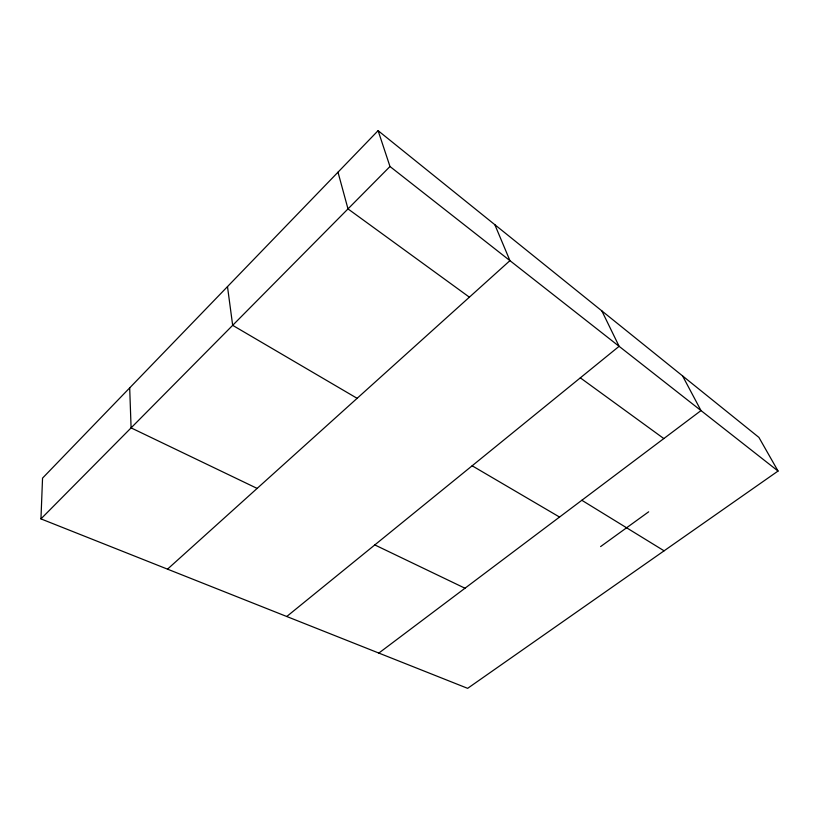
<?xml version="1.0" encoding="UTF-8"?>
<svg xmlns="http://www.w3.org/2000/svg" width="819" height="819" viewBox="0 0 819 819"><rect width="100%" height="100%" fill="white"/><g stroke="black" fill="none" stroke-linecap="round" stroke-linejoin="round"><path stroke-width="1.23" d="M40.95 518.888L42.547 478.122L378.102 130.661L758.916 437.407L778.05 471.048L467.639 688.339L40.95 518.888L389.987 166.503L378.102 130.661M167.516 569.154L509.94 260.637L494.83 224.682M286.752 616.502L619.113 346.314L601.832 310.872M378.839 653.071L701.003 410.585L682.565 375.911M600.614 546.58L648.679 511.803M257.135 488.411L131.091 427.876L129.689 387.878M374.805 544.922L464.987 588.226M357.125 398.321L232.668 325.327L227.487 286.619M472.153 465.786L559.551 517.055M581.828 500.276L664.096 550.818M469.389 297.174L347.993 208.896L338.001 172.185M580.333 377.846L663.82 438.564M389.987 166.503L778.05 471.048"/></g></svg>
